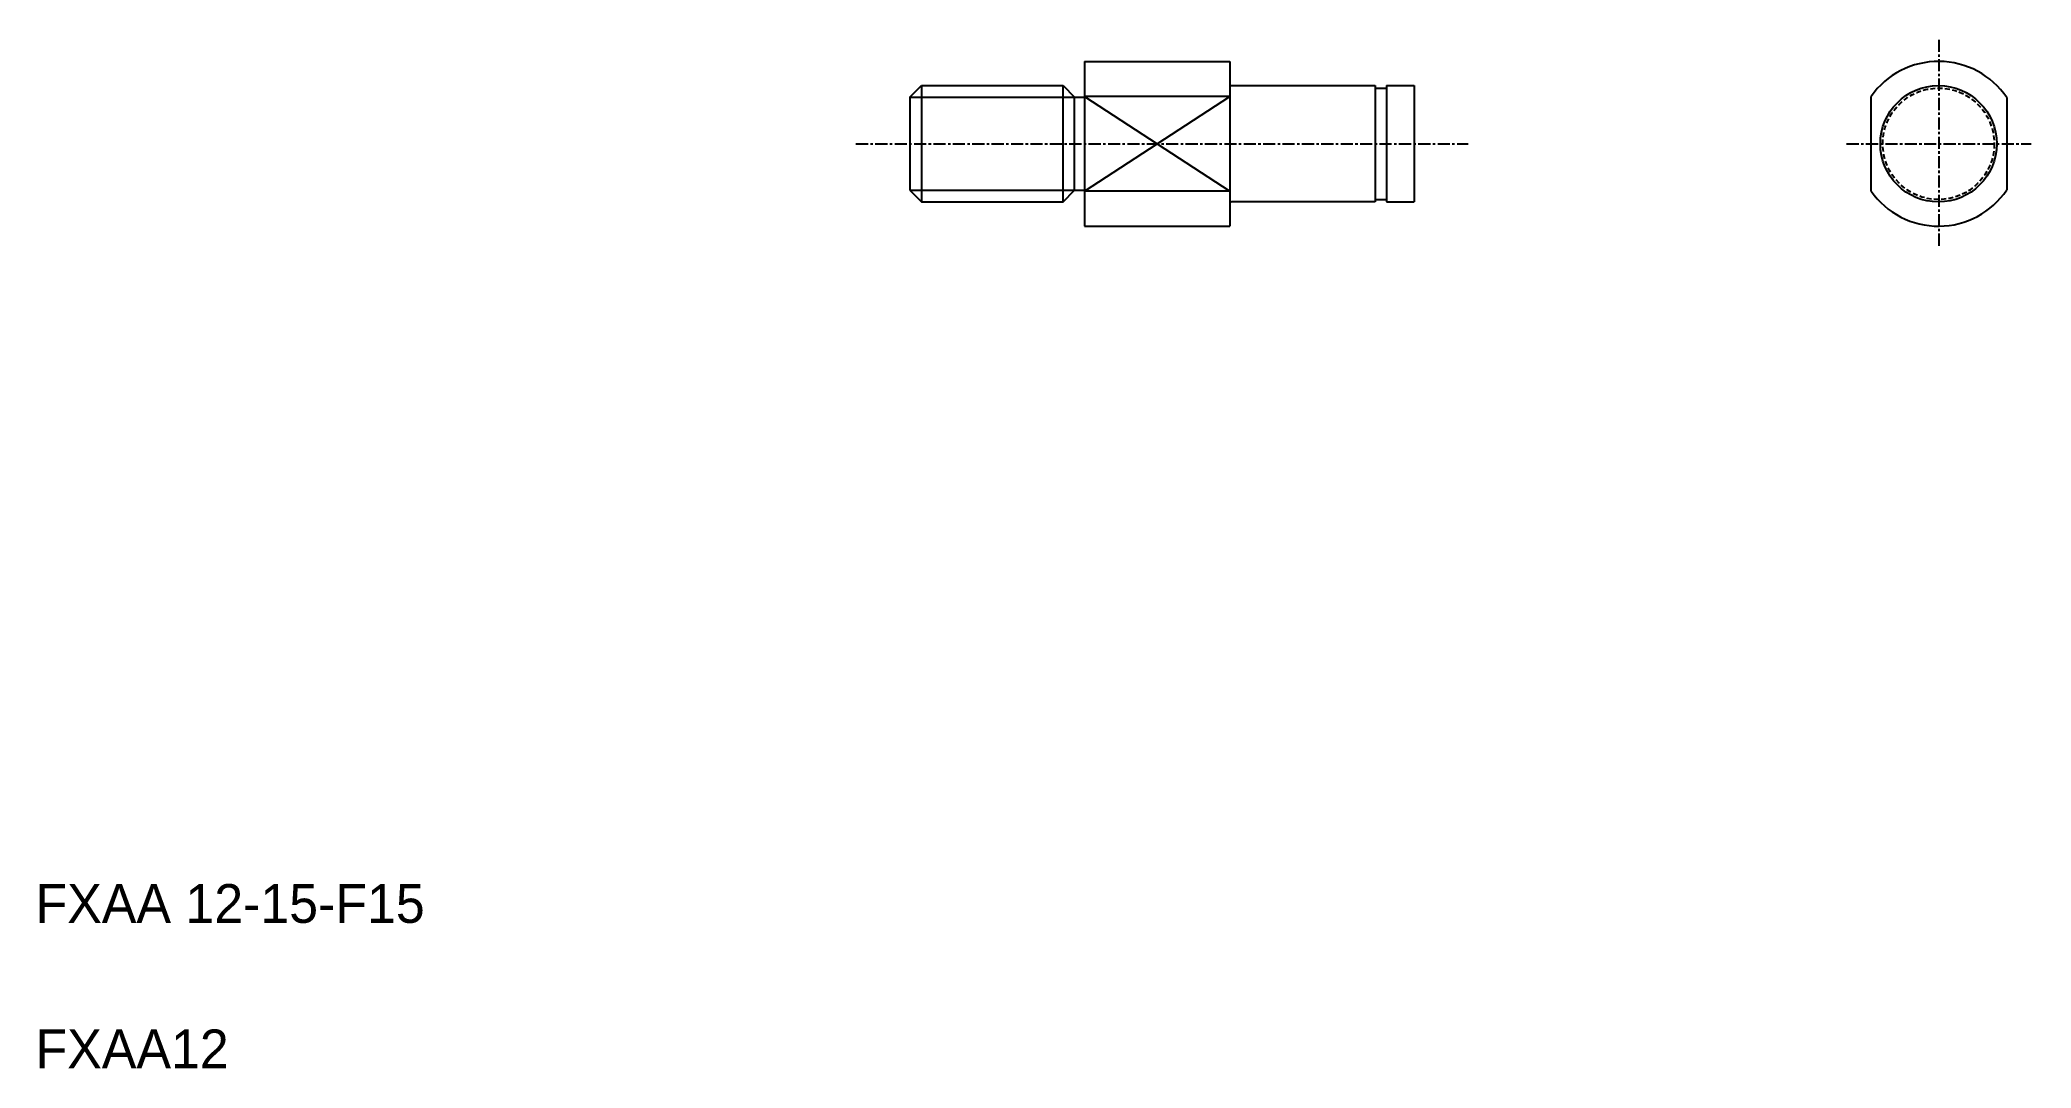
# Model space of a CAD drawing. Extents: x -55 to 151, y 100 to 206.
import ezdxf

# ---------------------------------------------------------------- set-up
doc = ezdxf.new("R2010")
doc.units = 0
doc.linetypes.add('CENTER', pattern=[2, 1.25, -0.25, 0.25, -0.25])
doc.linetypes.add('DASHED', pattern=[0.75, 0.5, -0.25])
doc.layers.get('0').update_dxf_attribs({"linetype": 'CONTINUOUS'})
doc.layers.add('CENTER', color=1, linetype='CENTER')

msp = doc.modelspace()

# ---------------------------------------------------------------- linework, layer by layer
at = {"color": 7, "linetype": 'CONTINUOUS'}
for p, q in [((52.94, 203.71), (52.94, 186.71)), ((52.94, 203.71), (67.94, 203.71)), ((67.94, 203.71), (67.94, 201.41)), ((67.94, 201.41), (67.94, 196.01)), ((34.94, 200.01), (36.14, 201.21)), ((34.94, 200.01), (34.94, 190.41)), ((36.14, 201.21), (36.14, 189.21)), ((36.14, 201.21), (50.74, 201.21)), ((50.74, 189.21), (50.74, 201.21)), ((50.74, 201.21), (51.94, 200.01)), ((51.94, 190.41), (51.94, 200.01)), ((51.94, 200.01), (52.94, 200.01)), ((67.94, 200.09), (52.94, 200.09)), ((68.14, 201.21), (82.94, 201.21)), ((71.84, 201.21), (71.84, 201.21)), ((75.54, 201.21), (75.54, 201.21)), ((82.94, 201.21), (82.94, 189.21)), ((82.94, 200.96), (84.09, 200.96)), ((84.09, 201.21), (86.94, 201.21)), ((84.09, 201.21), (84.09, 189.21)), ((86.94, 201.21), (86.94, 189.21)), ((134.06, 200.09), (134.06, 190.34)), ((148.06, 199.98), (148.06, 190.45)), ((67.94, 196.01), (67.94, 186.71)), ((34.94, 190.41), (36.14, 189.21)), ((36.14, 189.21), (50.74, 189.21)), ((50.74, 189.21), (51.94, 190.41)), ((51.94, 190.41), (52.94, 190.41)), ((67.94, 190.34), (52.94, 190.34)), ((82.94, 189.21), (68.14, 189.21)), ((82.94, 189.46), (84.09, 189.46)), ((84.09, 189.21), (86.94, 189.21)), ((52.94, 186.71), (67.94, 186.71))]:
    msp.add_line(p, q, dxfattribs=at)
at = {"color": 3, "linetype": 'CONTINUOUS'}
for p, q in [((34.94, 200.01), (51.94, 200.01)), ((52.94, 190.34), (67.94, 200.09)), ((52.94, 200.09), (67.94, 190.34)), ((34.94, 190.41), (51.94, 190.41))]:
    msp.add_line(p, q, dxfattribs=at)
at = {"color": 7, "linetype": 'CONTINUOUS'}
msp.add_circle((141.03, 195.21), 6, dxfattribs=at)
at = {"color": 3, "linetype": 'DASHED'}
msp.add_circle((141.03, 195.21), 5.75, dxfattribs=at)
at = {"color": 7, "linetype": 'CONTINUOUS'}
for centre, radius, start, end in [((141.03, 195.21), 8.5, 34.1006, 144.9852), ((68.14, 201.41), 0.2, 180, 270), ((68.14, 189.01), 0.2, 90, 180), ((141.03, 195.21), 8.5, 215.0148, 325.8994)]:
    msp.add_arc(centre, radius, start, end, dxfattribs=at)
at = {"layer": 'CENTER', "color": 1, "linetype": 'CENTER'}
for p, q in [((141.06, 205.94), (141.06, 184.49)), ((29.38, 195.21), (92.53, 195.21)), ((131.55, 195.21), (150.58, 195.21))]:
    msp.add_line(p, q, dxfattribs=at)

# ---------------------------------------------------------------- texts
at = {"color": 7, "linetype": 'CONTINUOUS'}
for s, p in [('FXAA 12-15-F15', (-55.22, 114.83)), ('FXAA12', (-55.22, 99.83))]:
    msp.add_text(s, height=4, dxfattribs=at).set_placement(p)

doc.saveas('drawing.dxf')
